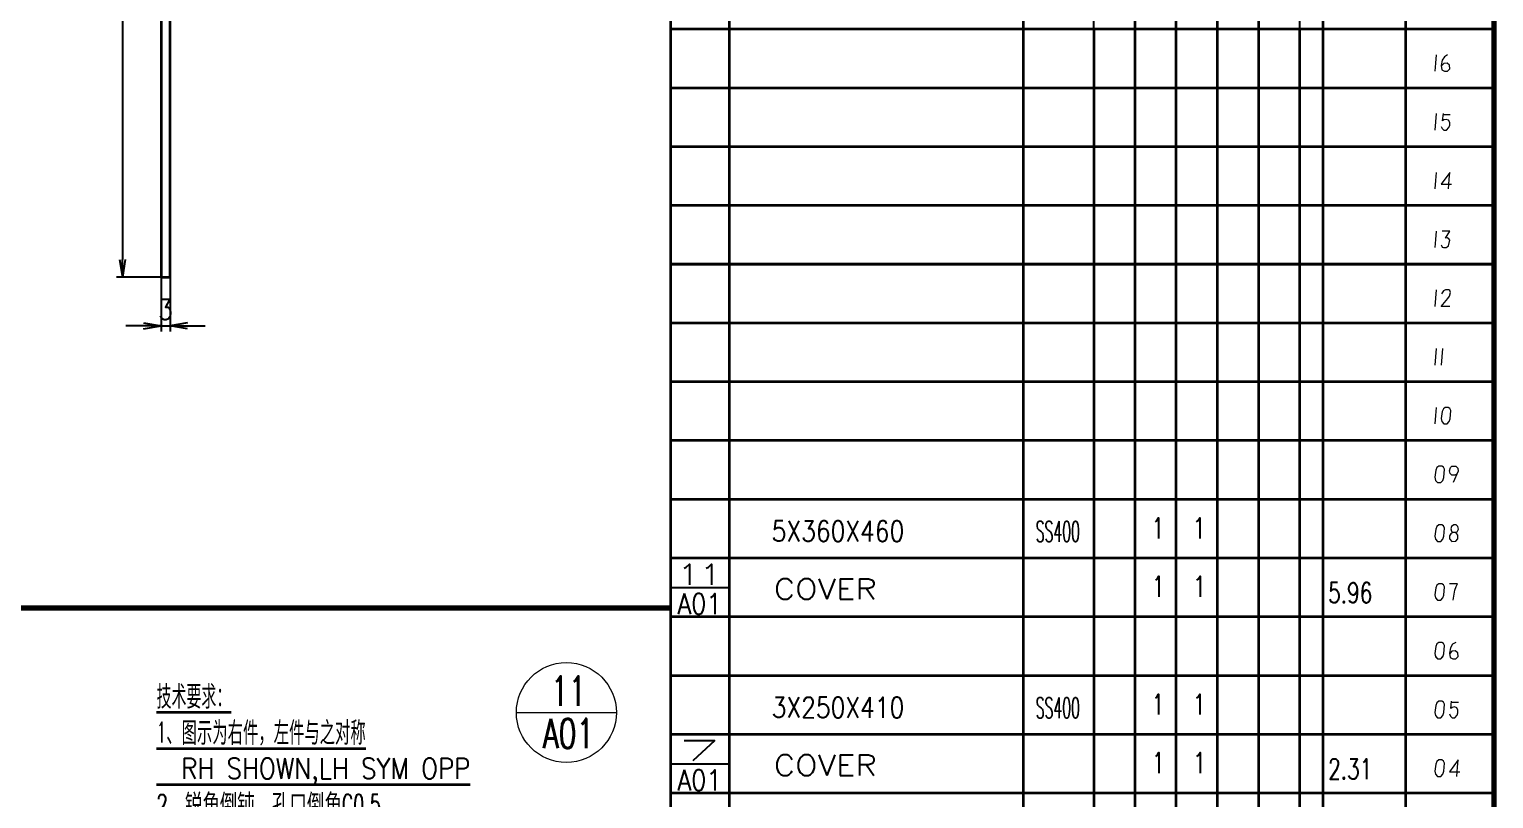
# Model space of a CAD drawing. Header units: millimetres. Extents: x 1333 to 104182, y -62616 to -5704.
# Drawn here: x 46673.2 to 47171.3, y -62184.7 to -61922.8 of the extents above; entities that cross this region are included whole.
import ezdxf
from ezdxf.enums import TextEntityAlignment as Align

# ---------------------------------------------------------------- set-up
doc = ezdxf.new("R2010")
doc.units = ezdxf.units.MM
doc.header["$LTSCALE"] = 0.5
for name, color, linetype in [('08', 1, 'Continuous'), ('11', 3, 'Continuous'), ('7标注层', 4, 'Continuous'), ('SHM_LABEL', 40, 'Continuous')]:
    doc.layers.add(name, color=color, linetype=linetype)
doc.layers.add('TEXT', color=1, linetype='Continuous', lineweight=35)
doc.styles.add('KAI', font='simplex.shx', dxfattribs={"width": 0.8, "bigfont": 'extfont.shx'})
doc.styles.get("Standard").update_dxf_attribs({"font": 'simplex.shx'})
doc.dimstyles.new('KAI-2', dxfattribs={"dimscale": 2, "dimtxt": 3.5, "dimasz": 3, "dimexe": 1, "dimexo": 0, "dimgap": 1, "dimtad": 1, "dimtoh": 1, "dimdsep": 46, "dimtxsty": 'KAI', "dimblk1": 'OPEN', "dimblk2": 'OPEN', "dimsah": 1, "dimcen": 0, "dimclrd": 7, "dimclre": 7, "dimclrt": 140, "dimazin": 2, "dimtfac": 0.7, "dimtix": 1, "dimtmove": 1, "dimatfit": 3, "dimldrblk": 'OPEN', "dimfxl": 0, "dimtvp": 1, "dimtolj": 2, "dimarcsym": 0})

# ---------------------------------------------------------------- blocks, each defined once
blk = doc.blocks.new('_Open')
at = {"color": 0, "linetype": 'ByBlock', "lineweight": -2}
for p, q in [((-1, 0.167), (0, 0)), ((-1, -0.167), (0, 0)), ((0, 0), (-1, 0))]:
    blk.add_line(p, q, dxfattribs=at)
blk = doc.blocks.new('*D71')
at = {"layer": '7标注层', "color": 7, "lineweight": -2, "transparency": 16777216}
for p, q in [((46727.65, -61687.2), (46702.88, -61687.2)), ((46704.88, -61693.2), (46704.88, -62001.2)), ((46718.09, -62007.2), (46702.88, -62007.2))]:
    blk.add_line(p, q, dxfattribs=at)
at = {"layer": 'Defpoints', "color": 0, "transparency": 16777216}
for p in [(46727.65, -61687.2), (46704.88, -62007.2), (46718.09, -62007.2)]:
    blk.add_point(p, dxfattribs=at)
at = {"layer": '7标注层', "color": 7, "lineweight": -2, "transparency": 16777216, "xscale": 6, "yscale": 6, "zscale": 6}
for p, rotation in [((46704.88, -61687.2), 90), ((46704.88, -62007.2), 270)]:
    blk.add_blockref('_Open', p, dxfattribs=dict(at, rotation=rotation))
at = {"layer": '7标注层', "color": 140, "transparency": 16777216, "insert": (46699.38, -61847.2), "char_height": 7, "attachment_point": 5, "rotation": 90, "style": 'KAI'}
blk.add_mtext('\\A2;320', dxfattribs=at)
blk = doc.blocks.new('*D72')
at = {"layer": '7标注层', "color": 7, "lineweight": -2, "transparency": 16777216}
for p, q in [((46718.09, -62007.2), (46718.09, -62025.74)), ((46721.09, -62007.2), (46721.09, -62025.74)), ((46712.09, -62023.74), (46706.09, -62023.74)), ((46718.09, -62023.74), (46721.09, -62023.74)), ((46727.09, -62023.74), (46733.09, -62023.74))]:
    blk.add_line(p, q, dxfattribs=at)
at = {"layer": 'Defpoints', "color": 0, "transparency": 16777216}
for p in [(46718.09, -62007.2), (46721.09, -62007.2), (46721.09, -62023.74)]:
    blk.add_point(p, dxfattribs=at)
at = {"layer": '7标注层', "color": 7, "lineweight": -2, "transparency": 16777216, "xscale": 6, "yscale": 6, "zscale": 6}
blk.add_blockref('_Open', (46718.09, -62023.74), dxfattribs=at)
at = {"layer": '7标注层', "color": 7, "lineweight": -2, "transparency": 16777216, "xscale": 6, "yscale": 6, "zscale": 6, "rotation": 180}
blk.add_blockref('_Open', (46721.09, -62023.74), dxfattribs=at)
at = {"layer": '7标注层', "color": 140, "transparency": 16777216, "insert": (46719.59, -62018.24), "char_height": 7, "attachment_point": 5, "style": 'KAI'}
blk.add_mtext('\\A2;3', dxfattribs=at)
blk = doc.blocks.new('D')
at = {"color": 7, "lineweight": 35, "ltscale": 0.25}
for p, q in [((54076.08, -14049.04), (54076.08, -14069.04)), ((54096.08, -14049.04), (54096.08, -14069.04)), ((54196.08, -14049.04), (54196.08, -14069.04)), ((54220.08, -14049.04), (54220.08, -14069.04)), ((54234.08, -14069.04), (54234.08, -14049.04)), ((54248.08, -14069.04), (54248.08, -14049.04)), ((54262.08, -14069.04), (54262.08, -14049.04)), ((54276.08, -14049.04), (54276.08, -14069.04)), ((54290.08, -14069.04), (54290.08, -14049.04)), ((54298.08, -14069.04), (54298.08, -14049.04)), ((54326.08, -14049.04), (54326.08, -14069.04))]:
    blk.add_line(p, q, dxfattribs=at)
at = {"color": 7, "lineweight": 35}
for p, q in [((54356.08, -14049.04), (54076.08, -14049.04)), ((54356.08, -14069.04), (54076.08, -14069.04))]:
    blk.add_line(p, q, dxfattribs=at)
blk = doc.blocks.new('arwear')
at = {"layer": '08', "color": 3, "xscale": 0.5, "yscale": 0.5, "zscale": 0.5}
for p in [(26347.04, -5442.51), (26347.04, -5452.51), (26347.04, -5462.51), (26347.04, -5472.51), (26347.04, -5482.51), (26347.04, -5492.51), (26347.04, -5502.51), (26347.04, -5512.51), (26347.04, -5522.51), (26347.04, -5532.51), (26347.04, -5542.51), (26347.04, -5552.51), (26347.04, -5562.51), (26347.04, -5572.51)]:
    blk.add_blockref('D', p, dxfattribs=at)
blk = doc.blocks.new('999')
at = {"color": 7, "lineweight": 70}
blk.add_line((75894.98, -10191.12), (75894.98, -11913.12), dxfattribs=at)
at = {"color": 7, "lineweight": 35, "ltscale": 0.25}
for p, q in [((75474.98, -10731.12), (75474.98, -10971.12)), ((75474.98, -10731.12), (75474.98, -10971.12)), ((75504.98, -10731.12), (75504.98, -10971.12)), ((75504.98, -10731.12), (75504.98, -10971.12)), ((75654.98, -10731.12), (75654.98, -10971.12)), ((75654.98, -10731.12), (75654.98, -10971.12)), ((75711.98, -11211.12), (75711.98, -10731.12)), ((75732.98, -11211.12), (75732.98, -10731.12)), ((75753.98, -11211.12), (75753.98, -10731.12)), ((75774.98, -10731.12), (75774.98, -11211.12)), ((75807.98, -11061.12), (75807.98, -10821.12)), ((75807.98, -11061.12), (75807.98, -10821.12)), ((75849.98, -10911.12), (75849.98, -10941.12)), ((75894.98, -10941.12), (75894.98, -10911.12)), ((75807.98, -10971.12), (75807.98, -10941.12)), ((75807.98, -10971.12), (75807.98, -10941.12)), ((75849.98, -10941.12), (75849.98, -10971.12)), ((75894.98, -10971.12), (75894.98, -10941.12)), ((75474.98, -10971.12), (75474.98, -11241.12)), ((75474.98, -10971.12), (75474.98, -11241.12)), ((75654.98, -10971.12), (75654.98, -11211.12)), ((75654.98, -10971.12), (75654.98, -11031.12)), ((75654.98, -10971.12), (75654.98, -11211.12)), ((75654.98, -10971.12), (75654.98, -11031.12)), ((75690.98, -10971.12), (75690.98, -11241.12)), ((75690.98, -10971.12), (75690.98, -11241.12)), ((75795.98, -11211.12), (75795.98, -10971.12)), ((75807.98, -11001.12), (75807.98, -10971.12)), ((75807.98, -11001.12), (75807.98, -10971.12)), ((75849.98, -10971.12), (75849.98, -11001.12)), ((75894.98, -11001.12), (75894.98, -10971.12)), ((75474.98, -11001.12), (75474.98, -11061.12)), ((75474.98, -11001.12), (75474.98, -11061.12)), ((75474.98, -11001.12), (75474.98, -11031.12)), ((75690.98, -11001.12), (75690.98, -11031.12)), ((75690.98, -11001.12), (75690.98, -11031.12)), ((75711.98, -11031.12), (75711.98, -11001.12)), ((75711.98, -11031.12), (75711.98, -11001.12)), ((75732.98, -11031.12), (75732.98, -11001.12)), ((75732.98, -11031.12), (75732.98, -11001.12)), ((75753.98, -11031.12), (75753.98, -11001.12)), ((75753.98, -11031.12), (75753.98, -11001.12)), ((75774.98, -11001.12), (75774.98, -11031.12)), ((75774.98, -11001.12), (75774.98, -11031.12)), ((75849.98, -11001.12), (75849.98, -11031.12)), ((75894.98, -11031.12), (75894.98, -11001.12)), ((75654.98, -11031.12), (75654.98, -11061.12)), ((75654.98, -11031.12), (75654.98, -11061.12)), ((75690.98, -11031.12), (75690.98, -11061.12)), ((75690.98, -11031.12), (75690.98, -11061.12)), ((75711.98, -11061.12), (75711.98, -11031.12)), ((75711.98, -11061.12), (75711.98, -11031.12)), ((75732.98, -11061.12), (75732.98, -11031.12)), ((75732.98, -11061.12), (75732.98, -11031.12)), ((75753.98, -11061.12), (75753.98, -11031.12)), ((75753.98, -11061.12), (75753.98, -11031.12)), ((75774.98, -11031.12), (75774.98, -11061.12)), ((75774.98, -11031.12), (75774.98, -11061.12)), ((75795.98, -11061.12), (75795.98, -11031.12)), ((75807.98, -11061.12), (75807.98, -11031.12)), ((75807.98, -11061.12), (75807.98, -11031.12)), ((75849.98, -11031.12), (75849.98, -11061.12)), ((75894.98, -11061.12), (75894.98, -11031.12)), ((75474.98, -11051.12), (75474.98, -11211.12)), ((75474.98, -11051.12), (75474.98, -11211.12)), ((75474.98, -11061.12), (75474.98, -11091.12)), ((75474.98, -11061.12), (75474.98, -11091.12)), ((75474.98, -11061.12), (75474.98, -11091.12)), ((75474.98, -11061.12), (75474.98, -11091.12)), ((75504.98, -11061.12), (75504.98, -11211.12)), ((75504.98, -11061.12), (75504.98, -11211.12)), ((75654.98, -11061.12), (75654.98, -11211.12)), ((75654.98, -11061.12), (75654.98, -11091.12)), ((75654.98, -11061.12), (75654.98, -11091.12)), ((75654.98, -11061.12), (75654.98, -11211.12)), ((75654.98, -11061.12), (75654.98, -11091.12)), ((75654.98, -11061.12), (75654.98, -11091.12)), ((75690.98, -11061.12), (75690.98, -11211.12)), ((75690.98, -11061.12), (75690.98, -11091.12)), ((75690.98, -11061.12), (75690.98, -11091.12)), ((75690.98, -11061.12), (75690.98, -11211.12)), ((75690.98, -11061.12), (75690.98, -11091.12)), ((75690.98, -11061.12), (75690.98, -11091.12)), ((75711.98, -11211.12), (75711.98, -11061.12)), ((75711.98, -11091.12), (75711.98, -11061.12)), ((75711.98, -11091.12), (75711.98, -11061.12)), ((75711.98, -11211.12), (75711.98, -11061.12)), ((75711.98, -11091.12), (75711.98, -11061.12)), ((75711.98, -11091.12), (75711.98, -11061.12)), ((75732.98, -11211.12), (75732.98, -11061.12)), ((75732.98, -11091.12), (75732.98, -11061.12)), ((75732.98, -11091.12), (75732.98, -11061.12)), ((75732.98, -11211.12), (75732.98, -11061.12)), ((75732.98, -11091.12), (75732.98, -11061.12)), ((75732.98, -11091.12), (75732.98, -11061.12)), ((75753.98, -11211.12), (75753.98, -11061.12)), ((75753.98, -11091.12), (75753.98, -11061.12)), ((75753.98, -11091.12), (75753.98, -11061.12)), ((75753.98, -11211.12), (75753.98, -11061.12)), ((75753.98, -11091.12), (75753.98, -11061.12)), ((75753.98, -11091.12), (75753.98, -11061.12)), ((75774.98, -11061.12), (75774.98, -11211.12)), ((75774.98, -11061.12), (75774.98, -11091.12)), ((75774.98, -11061.12), (75774.98, -11091.12)), ((75774.98, -11061.12), (75774.98, -11211.12)), ((75774.98, -11061.12), (75774.98, -11091.12)), ((75774.98, -11061.12), (75774.98, -11091.12)), ((75795.98, -11211.12), (75795.98, -11061.12)), ((75795.98, -11091.12), (75795.98, -11061.12)), ((75795.98, -11091.12), (75795.98, -11061.12)), ((75807.98, -11301.12), (75807.98, -11061.12)), ((75807.98, -11091.12), (75807.98, -11061.12)), ((75849.98, -11061.12), (75849.98, -11091.12)), ((75894.98, -11091.12), (75894.98, -11061.12)), ((75474.98, -11091.12), (75474.98, -11121.12)), ((75474.98, -11091.12), (75474.98, -11121.12)), ((75654.98, -11091.12), (75654.98, -11121.12)), ((75654.98, -11091.12), (75654.98, -11121.12)), ((75690.98, -11091.12), (75690.98, -11121.12)), ((75690.98, -11091.12), (75690.98, -11121.12)), ((75711.98, -11121.12), (75711.98, -11091.12)), ((75711.98, -11121.12), (75711.98, -11091.12)), ((75732.98, -11121.12), (75732.98, -11091.12)), ((75732.98, -11121.12), (75732.98, -11091.12)), ((75753.98, -11121.12), (75753.98, -11091.12)), ((75753.98, -11121.12), (75753.98, -11091.12)), ((75774.98, -11091.12), (75774.98, -11121.12)), ((75774.98, -11091.12), (75774.98, -11121.12)), ((75795.98, -11121.12), (75795.98, -11091.12)), ((75807.98, -11121.12), (75807.98, -11091.12)), ((75849.98, -11091.12), (75849.98, -11121.12)), ((75894.98, -11121.12), (75894.98, -11091.12)), ((75474.98, -11121.12), (75474.98, -11151.12)), ((75474.98, -11121.12), (75474.98, -11151.12)), ((75504.98, -11121.12), (75504.98, -11151.12)), ((75504.98, -11121.12), (75504.98, -11151.12)), ((75654.98, -11121.12), (75654.98, -11151.12)), ((75654.98, -11121.12), (75654.98, -11151.12)), ((75690.98, -11121.12), (75690.98, -11151.12)), ((75690.98, -11121.12), (75690.98, -11151.12)), ((75711.98, -11151.12), (75711.98, -11121.12)), ((75711.98, -11151.12), (75711.98, -11121.12)), ((75732.98, -11151.12), (75732.98, -11121.12)), ((75732.98, -11151.12), (75732.98, -11121.12)), ((75753.98, -11151.12), (75753.98, -11121.12)), ((75753.98, -11151.12), (75753.98, -11121.12)), ((75774.98, -11121.12), (75774.98, -11151.12)), ((75774.98, -11121.12), (75774.98, -11151.12)), ((75795.98, -11151.12), (75795.98, -11121.12)), ((75807.98, -11151.12), (75807.98, -11121.12)), ((75849.98, -11121.12), (75849.98, -11151.12)), ((75894.98, -11151.12), (75894.98, -11121.12)), ((75807.98, -11301.12), (75807.98, -11151.12)), ((75807.98, -11181.12), (75807.98, -11151.12)), ((75807.98, -11181.12), (75807.98, -11151.12)), ((75849.98, -11151.12), (75849.98, -11181.12)), ((75894.98, -11181.12), (75894.98, -11151.12)), ((75474.98, -11181.12), (75474.98, -11211.12)), ((75474.98, -11181.12), (75474.98, -11211.12)), ((75504.98, -11181.12), (75504.98, -11211.12)), ((75504.98, -11181.12), (75504.98, -11211.12)), ((75654.98, -11181.12), (75654.98, -11211.12)), ((75654.98, -11181.12), (75654.98, -11211.12)), ((75654.98, -11181.12), (75654.98, -11211.12)), ((75654.98, -11181.12), (75654.98, -11211.12)), ((75690.98, -11181.12), (75690.98, -11211.12)), ((75690.98, -11181.12), (75690.98, -11211.12)), ((75711.98, -11211.12), (75711.98, -11181.12)), ((75711.98, -11211.12), (75711.98, -11181.12)), ((75732.98, -11211.12), (75732.98, -11181.12)), ((75732.98, -11211.12), (75732.98, -11181.12)), ((75753.98, -11211.12), (75753.98, -11181.12)), ((75753.98, -11211.12), (75753.98, -11181.12)), ((75774.98, -11181.12), (75774.98, -11211.12)), ((75774.98, -11181.12), (75774.98, -11211.12)), ((75795.98, -11211.12), (75795.98, -11181.12)), ((75795.98, -11211.12), (75795.98, -11181.12)), ((75807.98, -11211.12), (75807.98, -11181.12)), ((75849.98, -11181.12), (75849.98, -11211.12)), ((75894.98, -11211.12), (75894.98, -11181.12)), ((75474.98, -11211.12), (75474.98, -11241.12)), ((75474.98, -11211.12), (75474.98, -11241.12)), ((75504.98, -11211.12), (75504.98, -11241.12)), ((75504.98, -11211.12), (75504.98, -11241.12)), ((75654.98, -11211.12), (75654.98, -11241.12)), ((75654.98, -11211.12), (75654.98, -11241.12)), ((75690.98, -11211.12), (75690.98, -11241.12)), ((75690.98, -11211.12), (75690.98, -11241.12)), ((75711.98, -11241.12), (75711.98, -11211.12)), ((75711.98, -11241.12), (75711.98, -11211.12)), ((75732.98, -11241.12), (75732.98, -11211.12)), ((75732.98, -11241.12), (75732.98, -11211.12)), ((75753.98, -11241.12), (75753.98, -11211.12)), ((75753.98, -11241.12), (75753.98, -11211.12)), ((75774.98, -11211.12), (75774.98, -11241.12)), ((75774.98, -11211.12), (75774.98, -11241.12)), ((75795.98, -11241.12), (75795.98, -11211.12)), ((75795.98, -11241.12), (75795.98, -11211.12)), ((75807.98, -11241.12), (75807.98, -11211.12)), ((75849.98, -11211.12), (75849.98, -11241.12)), ((75894.98, -11241.12), (75894.98, -11211.12)), ((75474.98, -11241.12), (75474.98, -11271.12)), ((75474.98, -11241.12), (75474.98, -11271.12)), ((75504.98, -11241.12), (75504.98, -11271.12)), ((75504.98, -11241.12), (75504.98, -11271.12)), ((75654.98, -11241.12), (75654.98, -11271.12)), ((75654.98, -11241.12), (75654.98, -11271.12)), ((75690.98, -11241.12), (75690.98, -11271.12)), ((75690.98, -11241.12), (75690.98, -11271.12)), ((75711.98, -11271.12), (75711.98, -11241.12)), ((75711.98, -11271.12), (75711.98, -11241.12)), ((75732.98, -11271.12), (75732.98, -11241.12)), ((75732.98, -11271.12), (75732.98, -11241.12)), ((75753.98, -11271.12), (75753.98, -11241.12)), ((75753.98, -11271.12), (75753.98, -11241.12)), ((75774.98, -11241.12), (75774.98, -11271.12)), ((75774.98, -11241.12), (75774.98, -11271.12)), ((75795.98, -11271.12), (75795.98, -11241.12)), ((75795.98, -11271.12), (75795.98, -11241.12)), ((75849.98, -11241.12), (75849.98, -11271.12)), ((75894.98, -11271.12), (75894.98, -11241.12)), ((75474.98, -11271.12), (75474.98, -11301.12)), ((75474.98, -11271.12), (75474.98, -11301.12)), ((75504.98, -11271.12), (75504.98, -11301.12)), ((75504.98, -11271.12), (75504.98, -11301.12)), ((75654.98, -11271.12), (75654.98, -11301.12)), ((75654.98, -11271.12), (75654.98, -11301.12)), ((75690.98, -11271.12), (75690.98, -11301.12)), ((75690.98, -11271.12), (75690.98, -11301.12)), ((75711.98, -11301.12), (75711.98, -11271.12)), ((75711.98, -11301.12), (75711.98, -11271.12)), ((75732.98, -11301.12), (75732.98, -11271.12)), ((75732.98, -11301.12), (75732.98, -11271.12)), ((75753.98, -11301.12), (75753.98, -11271.12)), ((75753.98, -11301.12), (75753.98, -11271.12)), ((75774.98, -11271.12), (75774.98, -11301.12)), ((75774.98, -11271.12), (75774.98, -11301.12)), ((75795.98, -11301.12), (75795.98, -11271.12)), ((75795.98, -11301.12), (75795.98, -11271.12)), ((75807.98, -11301.12), (75807.98, -11271.12)), ((75807.98, -11301.12), (75807.98, -11271.12)), ((75849.98, -11271.12), (75849.98, -11301.12)), ((75894.98, -11301.12), (75894.98, -11271.12)), ((75474.98, -11301.12), (75474.98, -11331.12)), ((75474.98, -11301.12), (75474.98, -11331.12)), ((75504.98, -11301.12), (75504.98, -11331.12)), ((75504.98, -11301.12), (75504.98, -11331.12)), ((75654.98, -11301.12), (75654.98, -11391.12)), ((75654.98, -11301.12), (75654.98, -11331.12)), ((75654.98, -11301.12), (75654.98, -11331.12)), ((75690.98, -11301.12), (75690.98, -11331.12)), ((75690.98, -11301.12), (75690.98, -11331.12)), ((75711.98, -11391.12), (75711.98, -11301.12)), ((75711.98, -11331.12), (75711.98, -11301.12)), ((75711.98, -11331.12), (75711.98, -11301.12)), ((75732.98, -11391.12), (75732.98, -11301.12)), ((75732.98, -11331.12), (75732.98, -11301.12)), ((75732.98, -11331.12), (75732.98, -11301.12)), ((75753.98, -11391.12), (75753.98, -11301.12)), ((75753.98, -11331.12), (75753.98, -11301.12)), ((75753.98, -11331.12), (75753.98, -11301.12)), ((75774.98, -11301.12), (75774.98, -11391.12)), ((75774.98, -11301.12), (75774.98, -11331.12)), ((75774.98, -11301.12), (75774.98, -11331.12)), ((75795.98, -11331.12), (75795.98, -11301.12)), ((75795.98, -11331.12), (75795.98, -11301.12)), ((75807.98, -11331.12), (75807.98, -11301.12)), ((75807.98, -11331.12), (75807.98, -11301.12)), ((75849.98, -11301.12), (75849.98, -11331.12)), ((75894.98, -11331.12), (75894.98, -11301.12)), ((75474.98, -11331.12), (75474.98, -11391.12)), ((75504.98, -11331.12), (75504.98, -11391.12)), ((75690.98, -11331.12), (75690.98, -11391.12)), ((75795.98, -11391.12), (75795.98, -11331.12)), ((75795.98, -11361.12), (75795.98, -11331.12)), ((75807.98, -11391.12), (75807.98, -11331.12)), ((75807.98, -11361.12), (75807.98, -11331.12)), ((75849.98, -11331.12), (75849.98, -11361.12)), ((75894.98, -11361.12), (75894.98, -11331.12))]:
    blk.add_line(p, q, dxfattribs=at)
at = {"color": 7, "lineweight": 35}
for p, q in [((75894.98, -10941.12), (75474.98, -10941.12)), ((75894.98, -10971.12), (75474.98, -10971.12)), ((75504.98, -10971.12), (75504.98, -11241.12)), ((75504.98, -10971.12), (75504.98, -11241.12)), ((75894.98, -11001.12), (75474.98, -11001.12)), ((75894.98, -11031.12), (75474.98, -11031.12)), ((75894.98, -11061.12), (75474.98, -11061.12)), ((75894.98, -11091.12), (75474.98, -11091.12)), ((75894.98, -11121.12), (75474.98, -11121.12)), ((75894.98, -11151.12), (75474.98, -11151.12)), ((75894.98, -11181.12), (75474.98, -11181.12)), ((75894.98, -11211.12), (75474.98, -11211.12)), ((75894.98, -11241.12), (75474.98, -11241.12)), ((75894.98, -11271.12), (75474.98, -11271.12)), ((75894.98, -11301.12), (75474.98, -11301.12)), ((75894.98, -11331.12), (75474.98, -11331.12))]:
    blk.add_line(p, q, dxfattribs=at)
at = {"color": 7, "lineweight": 13}
for points in [[(75865.61, -10954.17), (75865.29, -10958.37), (75864.98, -10962.57)], [(75871.38, -10954.17), (75869.81, -10955.12), (75868.65, -10956.9), (75868.23, -10959.63), (75868.55, -10961.84), (75869.91, -10962.57), (75871.38, -10962.57), (75872.64, -10961.31), (75872.43, -10959.42), (75871.17, -10958.48), (75869.49, -10958.58), (75868.34, -10959.74)], [(75865.61, -10984.17), (75865.29, -10988.37), (75864.98, -10992.57)], [(75868.23, -10990.68), (75868.65, -10991.84), (75869.6, -10992.57), (75870.86, -10992.57), (75872.12, -10991.31), (75872.54, -10990.05), (75872.54, -10988.69), (75871.91, -10987.53), (75870.75, -10987.11), (75869.6, -10987.32), (75868.86, -10987.95), (75869.28, -10984.17)], [(75869.28, -10984.59), (75872.75, -10984.59)], [(75865.61, -11014.17), (75865.29, -11018.37), (75864.98, -11022.57)], [(75871.91, -11022.57), (75872.33, -11017.85), (75872.64, -11014.17), (75868.23, -11020.26), (75873.48, -11020.26)], [(75865.61, -11044.17), (75865.29, -11048.37), (75864.98, -11052.57)], [(75868.23, -11051.21), (75868.44, -11051.84), (75868.76, -11052.36), (75869.39, -11052.57), (75870.65, -11052.57), (75871.17, -11052.26), (75871.91, -11051.63), (75872.54, -11048.79), (75872.12, -11048.06), (75871.28, -11047.64), (75870.44, -11047.85), (75872.54, -11044.17), (75868.76, -11044.17)], [(75865.61, -11074.17), (75865.29, -11078.37), (75864.98, -11082.57)], [(75872.64, -11082.57), (75868.23, -11082.57), (75871.59, -11078.58), (75872.43, -11077.32), (75872.85, -11075.54), (75872.64, -11074.49), (75872.12, -11074.17), (75870.33, -11074.17), (75869.39, -11074.59), (75868.34, -11076.27)], [(75865.61, -11104.17), (75865.29, -11108.37), (75864.98, -11112.57)], [(75868.86, -11104.17), (75868.55, -11108.37), (75868.23, -11112.57)], [(75865.61, -11134.17), (75865.29, -11138.37), (75864.98, -11142.57)], [(75876.21, -11168.27), (75875.06, -11168.69), (75873.59, -11168.69), (75872.75, -11167.85), (75872.43, -11166.48), (75872.85, -11164.91), (75873.69, -11164.17), (75875.58, -11164.17), (75876.63, -11165.12), (75876.84, -11166.69), (75874.32, -11172.57)], [(75875.69, -11198.06), (75876.32, -11197.74), (75877.05, -11196.38), (75876.74, -11194.91), (75875.9, -11194.17), (75874.64, -11194.17), (75873.38, -11194.91), (75873.06, -11196.17), (75873.48, -11197.32), (75874.11, -11198.06)], [(75874.22, -11232.57), (75875.06, -11227.43), (75875.79, -11225.54), (75876.53, -11224.17), (75872.43, -11224.17)], [(75875.58, -11254.17), (75874.01, -11255.12), (75872.85, -11256.9), (75872.43, -11259.63), (75872.75, -11261.84), (75874.11, -11262.57), (75875.58, -11262.57), (75876.84, -11261.31), (75876.63, -11259.42), (75875.37, -11258.48), (75873.69, -11258.58), (75872.54, -11259.74)], [(75872.43, -11290.68), (75872.85, -11291.84), (75873.8, -11292.57), (75875.06, -11292.57), (75876.32, -11291.31), (75876.74, -11290.05), (75876.74, -11288.69), (75876.11, -11287.53), (75874.95, -11287.11), (75873.8, -11287.32), (75873.06, -11287.95), (75873.48, -11284.17)], [(75873.48, -11284.59), (75876.95, -11284.59)], [(75876.11, -11322.57), (75876.53, -11317.85), (75876.84, -11314.17), (75872.43, -11320.26), (75877.68, -11320.26)]]:
    blk.add_lwpolyline(points, dxfattribs=at)
for points in [[(75871.28, -11142.57), (75872.22, -11141.42), (75872.75, -11139.95), (75873.06, -11135.75), (75872.64, -11134.7), (75871.8, -11134.17), (75870.23, -11134.17), (75869.28, -11134.91), (75868.65, -11136.27), (75868.23, -11139.84), (75868.55, -11141.42), (75869.49, -11142.57)], [(75868.02, -11172.57), (75868.97, -11171.42), (75869.49, -11169.95), (75869.81, -11165.75), (75869.39, -11164.7), (75868.55, -11164.17), (75866.97, -11164.17), (75866.03, -11164.91), (75865.4, -11166.27), (75864.98, -11169.84), (75865.29, -11171.42), (75866.24, -11172.57)], [(75868.02, -11202.57), (75868.97, -11201.42), (75869.49, -11199.95), (75869.81, -11195.75), (75869.39, -11194.7), (75868.55, -11194.17), (75866.97, -11194.17), (75866.03, -11194.91), (75865.4, -11196.27), (75864.98, -11199.84), (75865.29, -11201.42), (75866.24, -11202.57)], [(75873.69, -11202.57), (75875.58, -11202.47), (75876.74, -11201.31), (75876.74, -11199.42), (75875.69, -11198.06), (75874.11, -11198.06), (75873.06, -11198.69), (75872.43, -11199.74), (75872.43, -11201.31)], [(75868.02, -11232.57), (75868.97, -11231.42), (75869.49, -11229.95), (75869.81, -11225.75), (75869.39, -11224.7), (75868.55, -11224.17), (75866.97, -11224.17), (75866.03, -11224.91), (75865.4, -11226.27), (75864.98, -11229.84), (75865.29, -11231.42), (75866.24, -11232.57)], [(75868.02, -11262.57), (75868.97, -11261.42), (75869.49, -11259.95), (75869.81, -11255.75), (75869.39, -11254.7), (75868.55, -11254.17), (75866.97, -11254.17), (75866.03, -11254.91), (75865.4, -11256.27), (75864.98, -11259.84), (75865.29, -11261.42), (75866.24, -11262.57)], [(75868.02, -11292.57), (75868.97, -11291.42), (75869.49, -11289.95), (75869.81, -11285.75), (75869.39, -11284.7), (75868.55, -11284.17), (75866.97, -11284.17), (75866.03, -11284.91), (75865.4, -11286.27), (75864.98, -11289.84), (75865.29, -11291.42), (75866.24, -11292.57)], [(75868.02, -11322.57), (75868.97, -11321.42), (75869.49, -11319.95), (75869.81, -11315.75), (75869.39, -11314.7), (75868.55, -11314.17), (75866.97, -11314.17), (75866.03, -11314.91), (75865.4, -11316.27), (75864.98, -11319.84), (75865.29, -11321.42), (75866.24, -11322.57)]]:
    blk.add_lwpolyline(points, close=True, dxfattribs=at)
at = {"layer": '08', "color": 7}
for p, q in [((75690.98, -11001.12), (75690.98, -10851.12)), ((75795.98, -10971.12), (75795.98, -10881.12))]:
    blk.add_line(p, q, dxfattribs=at)

msp = doc.modelspace()

# ---------------------------------------------------------------- linework, layer by layer
at = {"color": 7, "lineweight": 70}
for p, q in [((47171.32, -61422.825), (47171.32, -62570.825)), ((45559.32, -62119.701), (46891.32, -62119.701))]:
    msp.add_line(p, q, dxfattribs=at)
at = {"lineweight": 35}
for p, q in [((46721.094, -62007.204), (46721.094, -61693.204)), ((46718.094, -61696.204), (46718.094, -62007.204))]:
    msp.add_line(p, q, dxfattribs=at)
at = {"lineweight": 35, "ltscale": 0.075}
msp.add_line((46718.094, -62007.204), (46721.094, -62007.204), dxfattribs=at)
at = {"color": 7, "lineweight": 35, "ltscale": 0.25}
for p, q in [((47171.32, -62102.825), (47171.32, -62082.825)), ((47171.32, -62122.825), (47171.32, -62102.825)), ((47171.32, -62142.825), (47171.32, -62122.825)), ((47171.32, -62162.825), (47171.32, -62142.825)), ((47171.32, -62182.825), (47171.32, -62162.825)), ((47171.32, -62202.825), (47171.32, -62182.825))]:
    msp.add_line(p, q, dxfattribs=at)
at = {"color": 3, "lineweight": 35, "ltscale": 0.31754}
msp.add_line((46716.529, -62155.3), (46741.932, -62155.3), dxfattribs=at)
at = {"color": 3, "lineweight": 35}
for p, q in [((46716.529, -62167.606), (46787.658, -62167.606)), ((46716.529, -62179.913), (46823.223, -62179.913))]:
    msp.add_line(p, q, dxfattribs=at)
at = {"color": 7, "lineweight": 13}
for points in [[(47151.74, -61931.525), (47151.53, -61934.325), (47151.32, -61937.125)], [(47155.59, -61931.525), (47154.54, -61932.155), (47153.77, -61933.345), (47153.49, -61935.165), (47153.7, -61936.635), (47154.61, -61937.125), (47155.59, -61937.125), (47156.43, -61936.285), (47156.29, -61935.025), (47155.45, -61934.395), (47154.33, -61934.465), (47153.56, -61935.235)], [(47151.74, -61951.525), (47151.53, -61954.325), (47151.32, -61957.125)], [(47153.49, -61955.865), (47153.77, -61956.635), (47154.4, -61957.125), (47155.24, -61957.125), (47156.08, -61956.285), (47156.36, -61955.445), (47156.36, -61954.535), (47155.94, -61953.765), (47155.17, -61953.485), (47154.4, -61953.625), (47153.91, -61954.045), (47154.19, -61951.525)], [(47154.19, -61951.805), (47156.5, -61951.805)], [(47151.74, -61971.525), (47151.53, -61974.325), (47151.32, -61977.125)], [(47155.94, -61977.125), (47156.22, -61973.975), (47156.43, -61971.525), (47153.49, -61975.585), (47156.99, -61975.585)], [(47151.74, -61991.525), (47151.53, -61994.325), (47151.32, -61997.125)], [(47153.49, -61996.215), (47153.63, -61996.635), (47153.84, -61996.985), (47154.26, -61997.125), (47155.1, -61997.125), (47155.45, -61996.915), (47155.94, -61996.495), (47156.36, -61994.605), (47156.08, -61994.115), (47155.52, -61993.835), (47154.96, -61993.975), (47156.36, -61991.525), (47153.84, -61991.525)], [(47151.74, -62011.525), (47151.53, -62014.325), (47151.32, -62017.125)], [(47156.43, -62017.125), (47153.49, -62017.125), (47155.73, -62014.465), (47156.29, -62013.625), (47156.57, -62012.435), (47156.43, -62011.735), (47156.08, -62011.525), (47154.89, -62011.525), (47154.26, -62011.805), (47153.56, -62012.925)], [(47151.74, -62031.525), (47151.53, -62034.325), (47151.32, -62037.125)], [(47153.91, -62031.525), (47153.7, -62034.325), (47153.49, -62037.125)], [(47151.74, -62051.525), (47151.53, -62054.325), (47151.32, -62057.125)], [(47158.81, -62074.255), (47158.04, -62074.535), (47157.06, -62074.535), (47156.5, -62073.975), (47156.29, -62073.065), (47156.57, -62072.015), (47157.13, -62071.525), (47158.39, -62071.525), (47159.09, -62072.155), (47159.23, -62073.205), (47157.55, -62077.125)], [(47158.46, -62094.115), (47158.88, -62093.905), (47159.37, -62092.995), (47159.16, -62092.015), (47158.6, -62091.525), (47157.76, -62091.525), (47156.92, -62092.015), (47156.71, -62092.855), (47156.99, -62093.625), (47157.41, -62094.115)], [(47157.48, -62117.125), (47158.04, -62113.695), (47158.53, -62112.435), (47159.02, -62111.525), (47156.29, -62111.525)], [(47158.39, -62131.525), (47157.34, -62132.155), (47156.57, -62133.345), (47156.29, -62135.165), (47156.5, -62136.635), (47157.41, -62137.125), (47158.39, -62137.125), (47159.23, -62136.285), (47159.09, -62135.025), (47158.25, -62134.395), (47157.13, -62134.465), (47156.36, -62135.235)], [(47156.29, -62155.865), (47156.57, -62156.635), (47157.2, -62157.125), (47158.04, -62157.125), (47158.88, -62156.285), (47159.16, -62155.445), (47159.16, -62154.535), (47158.74, -62153.765), (47157.97, -62153.485), (47157.2, -62153.625), (47156.71, -62154.045), (47156.99, -62151.525)], [(47156.99, -62151.805), (47159.3, -62151.805)], [(47158.74, -62177.125), (47159.02, -62173.975), (47159.23, -62171.525), (47156.29, -62175.585), (47159.79, -62175.585)]]:
    msp.add_lwpolyline(points, dxfattribs=at)
for points in [[(47155.52, -62057.125), (47156.15, -62056.355), (47156.5, -62055.375), (47156.71, -62052.575), (47156.43, -62051.875), (47155.87, -62051.525), (47154.82, -62051.525), (47154.19, -62052.015), (47153.77, -62052.925), (47153.49, -62055.305), (47153.7, -62056.355), (47154.33, -62057.125)], [(47153.35, -62077.125), (47153.98, -62076.355), (47154.33, -62075.375), (47154.54, -62072.575), (47154.26, -62071.875), (47153.7, -62071.525), (47152.65, -62071.525), (47152.02, -62072.015), (47151.6, -62072.925), (47151.32, -62075.305), (47151.53, -62076.355), (47152.16, -62077.125)], [(47153.35, -62097.125), (47153.98, -62096.355), (47154.33, -62095.375), (47154.54, -62092.575), (47154.26, -62091.875), (47153.7, -62091.525), (47152.65, -62091.525), (47152.02, -62092.015), (47151.6, -62092.925), (47151.32, -62095.305), (47151.53, -62096.355), (47152.16, -62097.125)], [(47157.13, -62097.125), (47158.39, -62097.055), (47159.16, -62096.285), (47159.16, -62095.025), (47158.46, -62094.115), (47157.41, -62094.115), (47156.71, -62094.535), (47156.29, -62095.235), (47156.29, -62096.285)], [(47153.35, -62117.125), (47153.98, -62116.355), (47154.33, -62115.375), (47154.54, -62112.575), (47154.26, -62111.875), (47153.7, -62111.525), (47152.65, -62111.525), (47152.02, -62112.015), (47151.6, -62112.925), (47151.32, -62115.305), (47151.53, -62116.355), (47152.16, -62117.125)], [(47153.35, -62137.125), (47153.98, -62136.355), (47154.33, -62135.375), (47154.54, -62132.575), (47154.26, -62131.875), (47153.7, -62131.525), (47152.65, -62131.525), (47152.02, -62132.015), (47151.6, -62132.925), (47151.32, -62135.305), (47151.53, -62136.355), (47152.16, -62137.125)], [(47153.35, -62157.125), (47153.98, -62156.355), (47154.33, -62155.375), (47154.54, -62152.575), (47154.26, -62151.875), (47153.7, -62151.525), (47152.65, -62151.525), (47152.02, -62152.015), (47151.6, -62152.925), (47151.32, -62155.305), (47151.53, -62156.355), (47152.16, -62157.125)], [(47153.35, -62177.125), (47153.98, -62176.355), (47154.33, -62175.375), (47154.54, -62172.575), (47154.26, -62171.875), (47153.7, -62171.525), (47152.65, -62171.525), (47152.02, -62172.015), (47151.6, -62172.925), (47151.32, -62175.305), (47151.53, -62176.355), (47152.16, -62177.125)]]:
    msp.add_lwpolyline(points, close=True, dxfattribs=at)
at = {"layer": '11', "lineweight": 9}
msp.add_line((46838.907, -62155.37), (46872.907, -62155.37), dxfattribs=at)
msp.add_circle((46855.907, -62155.37), 17, dxfattribs=at)
at = {"layer": 'SHM_LABEL', "color": 7}
for p, q in [((46891.21, -62112.825), (46911.21, -62112.825)), ((46891.21, -62172.825), (46911.21, -62172.825))]:
    msp.add_line(p, q, dxfattribs=at)

# ---------------------------------------------------------------- block references
at = {"layer": '08', "color": 55, "xscale": 0.6666666666860692, "yscale": 0.6666666666642413, "zscale": 0.6666666666666666}
msp.add_blockref('999', (-3425.332, -54628.745), dxfattribs=at)
at = {"layer": '08', "color": 3, "xscale": 2, "yscale": 2, "zscale": 2}
msp.add_blockref('arwear', (-59878.84, -36988.769), dxfattribs=at)

# ---------------------------------------------------------------- texts
at = {"color": 3, "lineweight": 13}
for s, width, p, p2 in [('技术要求：', 0.918189, (46716.529, -62153.3), (46741.932, -62153.3)), ('1、图示为右件，左件与之对称', 0.878136, (46716.529, -62165.606), (46787.658, -62165.606)), ('  RH SHOWN,LH SYM OPP', 0.765743, (46716.529, -62177.913), (46823.223, -62177.913)), ('2、锐角倒钝，孔口倒角C0.5', 0.862751, (46716.529, -62190.219), (46792.739, -62190.219))]:
    msp.add_text(s, height=7, dxfattribs=dict(at, width=width)).set_placement(p, p2, align=Align.FIT)
at = {"layer": 'SHM_LABEL'}
for s, width, p, p2 in [('5X360X460', 0.777364, (46925.741, -62097.094), (46970.828, -62097.181)), ('3X250X410', 0.795655, (46925.741, -62157.094), (46970.828, -62157.181))]:
    msp.add_text(s, height=7, rotation=359.88963, dxfattribs=dict(at, width=width)).set_placement(p, p2, align=Align.FIT)
for s, width, p, p2 in [('SS400', 0.478723, (47015.566, -62097.235), (47030.566, -62097.235)), ('11', 2.142857, (46893.692, -62111.855), (46908.692, -62111.855)), ('COVER', 1.09375, (46926.473, -62116.825), (46961.473, -62116.825)), ('5.96', 0.714286, (47115.017, -62118.083), (47130.017, -62118.083)), ('A01', 0.957447, (46893.692, -62121.855), (46908.692, -62121.855)), ('SS400', 0.478723, (47015.566, -62157.235), (47030.566, -62157.235)), ('7', 3.214286, (46893.692, -62171.855), (46908.692, -62171.855)), ('COVER', 1.09375, (46926.473, -62176.825), (46961.473, -62176.825)), ('2.31', 0.818182, (47115.017, -62178.083), (47130.017, -62178.083)), ('A01', 0.957447, (46893.692, -62181.855), (46908.692, -62181.855))]:
    msp.add_text(s, height=7, dxfattribs=dict(at, width=width)).set_placement(p, p2, align=Align.FIT)
at = {"layer": 'SHM_LABEL', "width": 0.7}
for p in [(47057.12, -62092.588), (47071.12, -62092.588), (47057.23, -62112.478), (47071.23, -62112.478), (47057.12, -62152.588), (47071.12, -62152.588), (47057.23, -62172.478), (47071.23, -62172.478)]:
    msp.add_text('1', height=7, dxfattribs=at).set_placement(p, align=Align.MIDDLE_CENTER)
at = {"layer": 'TEXT', "linetype": 'Continuous', "lineweight": 9, "width": 0.7}
for s, p in [('11', (46856.632, -62153.074)), ('A01', (46856.632, -62167.488))]:
    msp.add_text(s, height=10, dxfattribs=at).set_placement(p, align=Align.CENTER)

# ---------------------------------------------------------------- dimensions: what is measured, and where the dimension line sits
at = {"layer": '7标注层', "color": 3}
dim = msp.add_linear_dim(base=(46704.884, -62007.204), p1=(46727.647, -61687.204), p2=(46718.094, -62007.204), angle=90, dimstyle='KAI-2', dxfattribs=at)
dim.commit()
dim.dimension.update_dxf_attribs({"geometry": '*D71', "text_midpoint": (46699.384, -61847.204)})
dim = msp.add_linear_dim(base=(46721.094, -62023.735), p1=(46718.094, -62007.204), p2=(46721.094, -62007.204), dimstyle='KAI-2', dxfattribs=at)
dim.commit()
dim.dimension.update_dxf_attribs({"geometry": '*D72', "text_midpoint": (46719.594, -62018.235)})

doc.saveas('drawing.dxf')
